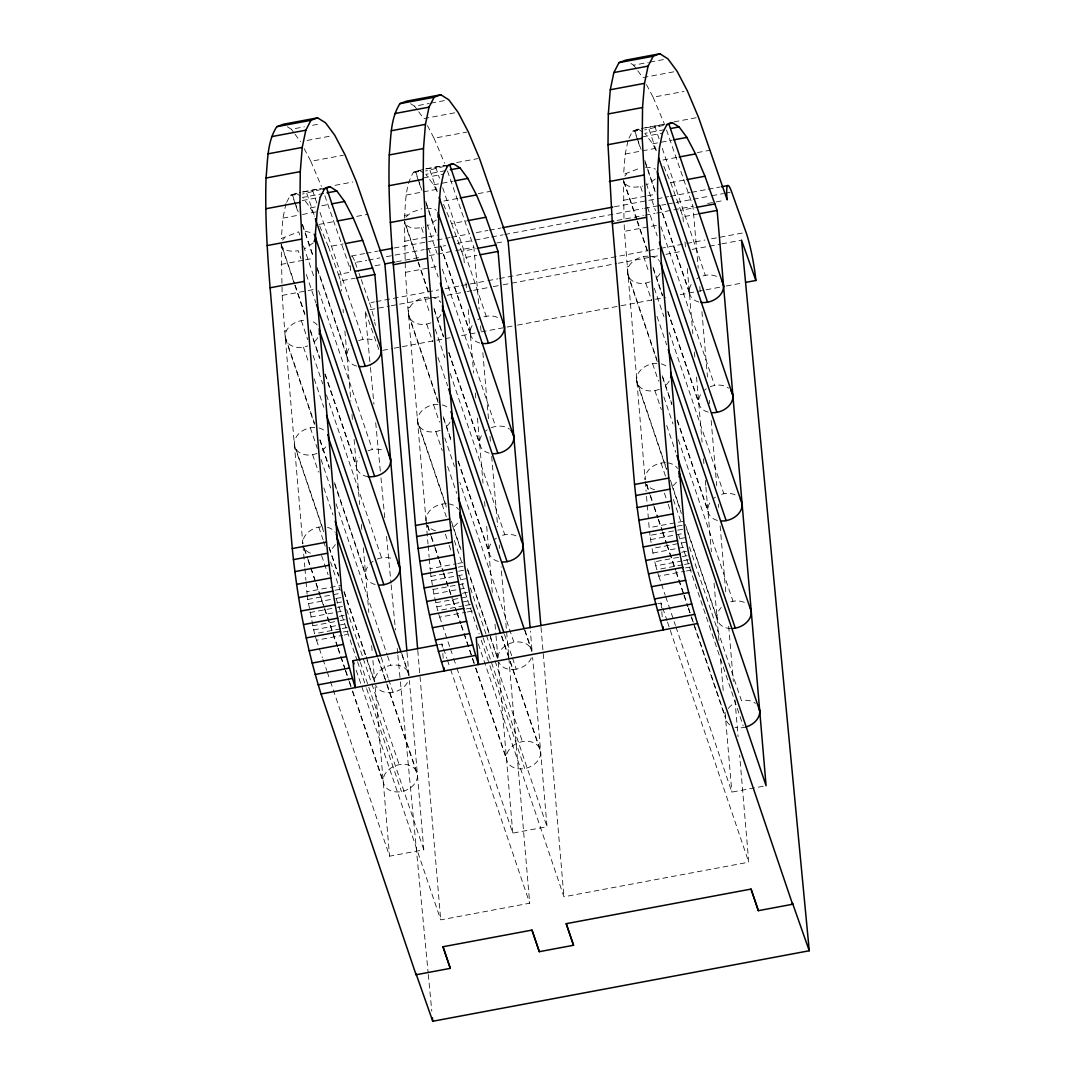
<?xml version="1.0" encoding="UTF-8"?>
<svg xmlns="http://www.w3.org/2000/svg" width="1075" height="1075" viewBox="0 0 1075 1075"><rect width="100%" height="100%" fill="white"/><g stroke="black" fill="none" stroke-linecap="round" stroke-linejoin="round"><path stroke-width="0.75" stroke-dasharray="5 3.75" d="M321.022 526.831A17.536 13.33 -18.7 0 0 302.814 543.789L284.714 330.979L282.188 295.41L281.233 244.092L294.658 283.746M426.036 520.717L407.922 307.92L405.396 272.351L404.455 221.033L417.879 260.688M404.482 218.225C405.692 202.745 405.047 185.867 413.526 172.202L423.993 169.205M623.984 218.279L623.513 180.022M285.963 203.632L282.953 218.117L281.301 238.502L298.689 231.824L299.764 235.008M627.907 141.161L625.22 154.034L623.567 174.419L640.969 167.74M303.553 320.337A17.536 12.564 -17.7 0 0 301.322 320.646A17.536 12.564 -17.7 0 0 286.944 329.797L286.071 331.517A17.536 13.33 -18.7 0 0 290.21 344.968A17.536 13.33 -18.7 0 0 307.867 345.854M429.019 297.184A17.536 12.564 -17.7 0 0 410.166 306.724L409.293 308.444A17.536 13.33 -18.7 0 0 413.432 321.909A17.536 13.33 -18.7 0 0 431.075 322.782M648.077 256.172A17.536 12.564 -17.7 0 0 629.224 265.713L628.351 267.433A17.536 13.33 -18.7 0 0 632.49 280.897A17.536 13.33 -18.7 0 0 650.133 281.771M286.689 202.234L290.304 195.274L300.772 192.277M628.969 138.151L632.584 131.19L638.16 129.107L664.242 124.23M282.577 240.115L284.418 237.911M405.799 217.043L411.349 212.38L421.911 208.752M624.857 176.031L626.698 173.828M313.121 243.004L304.816 248.701M436.343 219.932L428.038 225.629M655.401 178.92L647.096 184.618M295.329 204.129L292.104 194.629L299.508 192.774M418.538 181.057L415.326 171.557L420.957 170.092M637.596 140.046L634.384 130.545L641.788 128.691M417.503 260.432L404.59 222.283C407.573 229.472 417.463 228.572 423.711 227.094M636.561 219.421L623.648 181.272C626.617 188.461 636.521 187.561 642.769 186.082M321.21 189.442L302.397 194.037M444.432 166.383L425.619 170.965M663.49 125.372L644.678 129.954M303.526 191.928L320.646 188.716M426.748 168.856L445.507 165.389M645.806 127.844L664.565 124.377M287.348 126.742L291.338 129.255L304.386 126.81M312.529 125.291L320.686 123.759M410.569 103.684L414.56 106.183L429.234 103.442M430.86 103.133L445.534 100.392M630.958 63.506L633.618 65.172L648.292 62.431M649.918 62.122L664.592 59.38M307.074 140.462L331.517 135.88M454.738 112.821L423.765 118.613L418.242 111.155M673.797 71.81L642.823 77.602L637.3 70.144M304.225 148.686L310.823 161.304L343.422 155.203M427.447 125.614L434.045 138.232L466.644 132.131M646.492 84.603L653.103 97.22L684.076 91.429M335.037 185.33L352.963 181.984M456.62 162.567L477.811 158.603M674.052 121.865L696.869 117.592M302.411 191.968L321.962 188.3M425.619 168.896L445.184 165.241M290.304 195.274L298.474 194.414M413.526 172.202L421.696 171.342M632.584 131.19L640.754 130.33M323.803 193.446L302.613 197.41L310.366 207.878L314.706 216.156M445.386 170.683L425.834 174.352L433.588 184.819L437.915 193.083M664.444 129.672L644.893 133.34L652.646 143.808L656.973 152.072M302.263 200.582L320.202 197.222M423.859 177.818L443.411 174.15M642.917 136.807L662.469 133.139M310.366 207.878L315.257 206.964M321.774 205.755L329.931 204.223M433.588 184.819L453.153 181.151M652.646 143.808L672.211 140.14M282.953 218.117L300.879 214.758M302.505 214.463L317.179 211.708M406.162 195.045L440.401 188.649M625.22 154.034L659.459 147.638M356.685 216.384L368.093 214.248M478.268 193.621L491.302 191.175M697.326 152.61L710.36 150.164M319.033 224.42L335.333 221.356M443.881 201.038L458.541 198.297M662.939 160.027L677.599 157.286M404.509 215.43L407.64 214.839M319.651 225.898L328.439 246.726L343.1 243.971M443.505 204.317L451.661 223.654L466.322 220.899M663.812 166.289L670.719 182.642L685.38 179.888M281.045 264.41L303.862 260.137M305.488 259.828L313.631 258.309M404.254 241.338L427.071 237.064M428.71 236.769L438.479 234.928M623.312 200.326L646.129 196.053M647.768 195.758L655.911 194.226M351.364 256.025L364.519 253.552M366.158 253.243L377.674 251.093M394.108 248.016L450.008 237.548M451.648 237.239L469.735 233.853M476.319 232.63L487.822 230.467M489.474 230.171L500.977 228.008M614.416 206.776L655.522 199.077M657.174 198.767L668.677 196.617M670.316 196.308L690.056 192.613M691.695 192.304L706.49 189.536M708.143 189.227L719.645 187.077M351.955 256.186A35.072 4.192 79.4 0 1 355.18 262.515L366.696 260.352M368.335 260.043L379.838 257.892M386.422 256.67L424.235 249.588M425.875 249.279L445.614 245.584M457.117 243.434L473.564 240.343M475.204 240.047L489.998 237.266M491.638 236.957L503.154 234.807M504.793 234.498L642.904 208.644M644.543 208.335L665.922 204.331M667.562 204.035L710.306 196.026M711.959 195.717L723.462 193.567M725.114 193.258L730.046 192.331M375.121 265.753L383.264 264.222M396.433 261.762L421.158 257.127M429.395 255.595L435.98 254.358M437.632 254.049L454.107 250.959M455.76 250.65L473.887 247.263L479.154 309.17M496.704 242.99L504.86 241.458M617.037 220.456L643.441 215.511M645.094 215.202L654.984 213.361M656.637 213.052L692.945 206.252L698.212 268.159M707.619 203.498L723.918 200.447M328.439 246.726L338.437 274.421L351.471 271.975M451.661 223.654L461.659 251.348L476.319 248.607M670.719 182.642L680.717 210.337L695.377 207.596M338.437 274.421L340.627 280.897L355.301 278.156M461.659 251.348L463.849 257.825L476.883 255.393M680.717 210.337L682.907 216.828L697.567 214.073M282.188 295.41L306.63 290.841M308.256 290.532L316.413 289.014M405.396 272.351L439.635 265.942M665.532 462.693A17.536 13.33 -18.7 0 0 645.094 479.705L624.454 231.34L658.693 224.93M361.254 279.567L369.545 302.828L374.476 301.914M376.116 301.605L438.587 289.901M445.171 288.678L459.966 285.896M461.605 285.601L486.276 280.978M487.916 280.669L497.779 278.828M499.418 278.519L647.392 250.811M649.045 250.502L658.908 248.661M660.547 248.352L685.205 243.729M686.858 243.42L704.945 240.034M711.516 238.811L742.758 232.966M369.961 309.721L389.688 306.026M391.327 305.717L397.911 304.494M399.551 304.185L439.017 296.794M447.227 295.262L465.314 291.876M466.967 291.567L471.898 290.64M473.537 290.331L491.624 286.944M493.264 286.635L501.488 285.103M503.127 284.794L616.58 263.55M618.219 263.241L657.685 255.863M665.895 254.318L680.703 251.55M692.206 249.4L720.156 244.159M721.795 243.85L741.535 240.155M284.714 330.979L286.501 330.643M407.922 307.92L409.723 307.584M626.98 266.909L628.768 266.573M382.673 350.356L392.536 348.502M394.176 348.192L400.76 346.97M402.399 346.661L435.281 340.506M436.934 340.197L450.076 337.738M461.592 335.575L479.678 332.188M481.318 331.879L515.852 325.416M517.492 325.107L619.428 306.026M621.068 305.717L665.465 297.412M680.26 294.644L724.644 286.326M726.297 286.017L742.731 282.94M307.141 594.206L306.899 591.747L341.124 585.337M430.349 571.148L430.121 568.675L456.19 563.797M457.829 563.488L464.346 562.279M683.404 521.268L649.166 527.677L646.223 492.941M334.97 590.256L341.487 589.033M458.178 567.183L464.709 565.961M677.237 526.172L683.754 524.963M340.6 628.848L314.518 633.726L307.732 599.447L341.957 593.037M463.822 605.776L437.74 610.654L433.87 594.018L430.954 576.375L457.036 571.497M458.662 571.188L465.179 569.965M651.06 542.539L650.012 535.363L676.094 530.486M677.72 530.177L684.237 528.954M308.323 603.68L334.406 598.802M336.032 598.493L342.549 597.27M431.545 580.607L465.771 574.211M650.603 539.596L684.829 533.2M336.73 602.9L343.248 601.678M461.578 579.519L466.469 578.605M680.636 538.508L685.528 537.594M309.802 612.575L335.87 607.697M337.51 607.388L344.027 606.166M433.023 589.503L467.249 583.107M686.307 542.096L652.068 548.505L653.546 555.963M310.648 617.09L344.887 610.681M433.87 594.018L468.095 587.608M652.928 553.007L685.528 546.906M339.283 616.338L345.801 615.115M462.492 593.266L469.023 592.056M681.55 552.254L688.067 551.045M312.529 625.825L338.612 620.947M340.238 620.638L346.755 619.415M435.751 602.766L469.977 596.356M656.435 561.446L689.035 555.345M313.524 629.923L347.749 623.513M436.746 606.851L470.971 600.441M654.809 561.755L655.79 565.84L681.872 560.962M683.498 560.653L688.39 559.739M342.226 628.539L348.743 627.316M465.448 605.467L471.965 604.244M682.88 564.765L656.798 569.643L655.79 565.84M684.506 564.456L691.023 563.233M343.221 631.992L349.751 630.77M466.442 608.92L472.96 607.697M685.501 567.909L692.018 566.7M315.512 637.179L316.493 640.23L342.576 635.352M344.202 635.043L347.453 634.438M438.734 614.107L439.715 617.157L465.784 612.28M467.423 611.971L473.941 610.748M657.793 573.096L658.773 576.146L684.842 571.268M686.482 570.959L691.359 570.046M438.708 644.664L442 644.046L443.075 647.231M657.752 603.653L661.058 603.035L666.97 620.517M330.468 681.523L389.58 856.197L423.805 849.788L409.4 680.569M456.902 667.978L512.788 833.125L547.027 826.715L532.622 657.497M675.96 626.967L731.847 792.114L766.085 785.704M356.228 670.249L440.71 919.864L529.693 903.202L501.084 566.861M478.375 643.992L563.932 896.792L748.751 862.19L739.64 755.107M637.153 130.33L634.384 130.545M418.108 171.342L415.326 171.557M294.886 194.414L292.158 194.683M645.376 167.189L651.248 167.472L655.495 169.151M426.318 208.201L432.19 208.483L436.437 210.162M305.192 231.219L313.228 233.235M638.16 129.107L642.205 131.647M419.102 170.119L423.147 172.658M295.88 193.191L301.269 196.564M439.809 301.175L440.925 302.532M317.152 324.905L316.587 324.247A17.536 12.564 -17.7 0 0 309.99 320.753M659.418 260.835L659.969 261.521M633.618 65.172L636.387 68.907M414.56 106.183L417.328 109.919M291.338 129.255L294.107 132.991M295.02 134.227L300.557 141.685M653.103 97.22L664.269 123.692M434.045 138.232L444.593 163.239M310.823 161.304L321.371 186.311M281.233 244.092C282.255 251.711 292.413 251.765 298.259 250.663L300.946 258.618M666.527 129.954L692.945 206.252M447.469 170.965L473.887 247.263M324.825 195.61L350.665 270.322A35.072 4.192 79.4 0 1 350.222 263.778M355.18 262.515L358.499 271.814M359.05 273.373L360.703 278.022M378.83 349.415L365.03 310.648L370.284 365.822M654.769 126.098L659.069 138.796M662.294 148.323L705.267 275.308M649.031 129.269L657.08 153.067M634.64 130.424L636.776 136.753M637.314 138.339L641.063 149.425M644.812 160.511L655.535 192.183M659.822 204.855L689.29 291.957M638.133 141.631L640.821 149.546M645.107 162.218L655.831 193.903M659.58 204.989L689.586 293.69M646.344 183.637L655.481 210.646M660.87 226.543L714.633 385.441M640.539 186.593L642.151 191.363M647.526 207.26L657.215 235.868M624.051 181.608L636.938 219.676M637.475 221.262L647.674 251.402M653.036 267.258L662.697 295.813M668.072 311.669L698.669 402.09M637.099 221.007L647.862 252.8M653.237 268.696L662.388 295.719M667.763 311.616L698.965 403.824M643.589 256.576L648.937 272.392M654.299 288.194L663.92 316.655M669.282 332.471L723.851 493.748M645.753 283.061L651.638 300.489M657 316.319L666.648 344.833M627.491 272.822L656.959 359.937M662.321 375.766L671.969 404.281M677.331 420.11L707.887 510.383M627.787 274.555L657.255 361.657M662.617 377.5L671.727 404.415M677.089 420.258L708.183 512.117M652.606 363.713L658.505 381.141M663.866 396.971L672.977 423.899M678.338 439.729L733.002 601.274M654.89 390.601L661.327 409.602M666.688 425.445L675.799 452.36M657.08 363.35A17.536 13.33 -18.7 0 0 636.642 380.362L666.648 469.049M670.397 480.135L680.045 508.65M685.407 524.479L717.025 617.923M636.938 382.082L666.406 469.197M671.768 485.027L681.416 513.541M686.777 529.37L717.321 619.657M661.058 463.056L665.882 477.313M673.393 499.485L681.429 523.243M689.465 547L741.454 700.618A17.536 13.33 -18.7 0 1 755.483 703.346M664.417 493.116L667.642 502.616M668.166 504.202L670.316 510.531M678.352 534.288L743.201 725.921M646.693 484.462L649.918 493.963M650.456 495.548L653.667 505.048M654.205 506.634L657.954 517.72M658.491 519.306L662.24 530.392M662.778 531.964L666.527 543.05M667.064 544.635L675.638 569.978M676.175 571.564L683.673 593.736M684.211 595.322L687.973 606.407M688.497 607.993L691.185 615.908M691.722 617.493L725.477 717.267M646.465 484.597L649.676 494.097M650.214 495.683L653.425 505.183M653.963 506.768L657.712 517.854M658.249 519.44L661.998 530.526M662.536 532.112L666.285 543.197M666.822 544.783L675.396 570.126M675.933 571.712L683.445 593.884M683.969 595.469L687.731 606.555M688.269 608.128L725.773 719M658.773 576.146L660.923 582.502M661.461 584.088L665.21 595.201M665.747 596.8L675.423 625.381M667.508 622.116L748.751 862.19M435.711 167.109L439.473 178.222M442.698 187.735L486.209 316.319M429.973 170.28L438.036 194.078M415.582 171.436L417.718 177.765M418.256 179.35L422.005 190.436M425.754 201.522L436.477 233.194M440.763 245.866L470.245 332.968M419.075 182.642L421.763 190.557M426.049 203.229L436.773 234.914M440.522 246L470.541 334.701M427.286 224.648L436.961 253.257M442.349 269.14L495.575 426.453M421.481 227.604L423.093 232.375M428.468 248.271L438.157 276.88M418.417 262.273L428.616 292.413M433.977 308.27L443.639 336.824M449.014 352.681L479.611 443.102M418.041 262.018L428.804 293.811M434.179 309.707L443.33 336.73M448.705 352.627L479.907 444.835M424.531 297.587L429.893 313.403M435.241 329.205L444.862 357.666M450.223 373.482L504.793 534.759M426.694 324.072L432.58 341.487M437.942 357.33L447.59 385.844M524.936 630.205L531.91 650.805A17.536 13.33 -18.7 0 0 513.944 642.286L459.818 482.326M524.694 630.353L532.206 652.525L530.378 631.025M408.433 313.833L437.915 400.935M443.263 416.778L451.312 440.535M458.273 461.121L488.829 551.394M408.728 315.566L438.21 402.668M443.558 418.511L451.607 442.268M458.031 461.269L489.125 553.128M433.547 404.724L439.447 422.153M444.808 437.982L454.456 466.496M435.832 431.613L442.268 450.613M447.63 466.456L456.741 493.371M504.444 634.331L511.942 656.503M512.479 658.088L516.228 669.174A17.536 13.33 -18.7 0 0 531.91 656.113M501.77 636.118L509.805 659.875M510.343 661.461L540.362 750.148A17.536 13.33 -18.7 0 1 518.043 768.719A17.536 13.33 -18.7 0 1 512.211 746.359A17.536 13.33 -18.7 0 1 540.362 750.148M501.528 636.252L509.563 660.01M510.101 661.595L540.658 751.868M438.022 404.348A17.536 13.33 -18.7 0 0 417.584 421.373L445.991 505.304M451.352 521.147L460.987 549.661M467.423 568.662L497.98 658.935L496.005 635.768M417.879 423.093L446.286 507.037M452.709 526.038L460.758 549.795M467.719 570.382L489.689 635.325M490.227 636.911L497.738 659.082M442 504.067L446.286 516.739M454.335 540.497L462.371 564.254M470.407 588.012L485.954 633.941M486.491 635.527L494.527 659.284M495.064 660.87L522.396 741.629M483.078 637.744L547.027 826.715M445.359 534.127L448.584 543.628M449.122 545.213L451.258 551.542M459.294 575.3L479.127 633.901M481.278 640.23L489.313 663.987M489.851 665.573L524.681 768.517M427.635 525.473L430.86 534.974M431.398 536.559L434.609 546.06M435.147 547.645L438.896 558.731M439.433 560.317L443.182 571.403M443.72 572.975L452.293 598.318M452.83 599.904L456.579 610.99M457.117 612.575L460.866 623.661M461.403 625.247L472.127 656.919M472.664 658.505L475.338 666.419M475.876 668.005L506.433 758.278M427.407 525.608L430.618 535.108M431.156 536.694L434.367 546.194M434.905 547.78L438.654 558.866M439.191 560.451L442.94 571.537M443.478 573.123L452.051 598.466M452.588 600.052L456.338 611.138M456.875 612.723L460.624 623.809M461.162 625.395L471.885 657.067M472.422 658.653L475.096 666.567M475.634 668.153L506.728 760.012M312.489 190.168L317.327 204.465M320.014 212.393L362.987 339.391M306.751 193.339L314.276 215.551M439.715 617.157L441.865 623.513M442.403 625.099L449.914 647.338M450.452 648.924L453.139 656.865M453.677 658.451L456.364 666.393M292.36 194.508L294.496 200.837M295.034 202.422L298.245 211.923M302.545 224.594L313.255 256.267M317.004 267.353L347.023 356.04M295.867 205.715L298.541 213.629M302.29 224.715L313.013 256.401M317.3 269.072L347.319 357.76M443.612 648.816L446.837 658.357M447.375 659.942L450.062 667.898M450.613 669.483L529.693 903.202M303.526 246.121L314.29 277.914M318.59 290.626L372.367 449.525M306.321 274.515L316.01 303.123M295.195 285.345L304.857 313.887M310.232 329.756L319.893 358.311M325.255 374.167L356.389 466.174M281.368 245.342L294.281 283.491M294.819 285.09L305.045 315.284M310.42 331.181L319.571 358.217M324.946 374.113L356.685 467.894M301.322 320.659L307.732 339.633M313.094 355.435L322.715 383.896M326.464 394.968L381.571 557.817M303.473 347.144L308.834 362.974M314.182 378.817L323.83 407.317M401.714 653.278L408.688 673.864M402.01 655.011L408.984 675.597A17.536 13.33 -18.7 0 0 391.851 665.183A17.536 13.33 -18.7 0 0 374.745 680.22M285.211 336.905L314.693 424.007M320.054 439.85L329.165 466.765M334.513 482.608L365.607 574.467M285.507 338.625L314.451 424.155M319.812 439.984L329.461 468.498M334.809 484.341L365.903 576.2M310.326 427.796L317.3 448.382M321.049 459.468L330.697 487.983M336.058 503.812L386.973 654.272M387.511 655.857L390.722 665.358M312.623 454.671L318.509 472.1M323.871 487.942L332.981 514.858M381.222 657.403L388.183 677.989M388.72 679.575L393.007 692.246A17.536 13.33 -18.7 0 0 408.702 679.185M378.548 659.19L386.583 682.934M387.121 684.52L417.14 773.221A17.536 13.33 -18.7 0 1 394.834 791.791A17.536 13.33 -18.7 0 1 388.989 769.431A17.536 13.33 -18.7 0 1 417.14 773.221M377.768 657.739L386.355 683.082M386.879 684.668L417.436 774.941M314.8 427.42A17.536 13.33 -18.7 0 0 294.362 444.445L323.844 531.547M329.192 547.39L338.84 575.891M344.202 591.734L365.648 655.078M366.185 656.664L374.758 682.007L372.931 660.493M294.658 446.165L323.602 531.695M328.963 547.524L338.612 576.039M343.96 591.868L366.481 658.384M367.005 659.969L373.979 680.569M318.778 527.14L323.078 539.811M323.602 541.397L325.214 546.14M330.576 561.983L340.224 590.484M346.661 609.498L362.732 657.013M363.269 658.585L371.305 682.343M371.843 683.928L399.174 764.701M360.394 662.402L423.805 849.788M321.613 555.6L328.036 574.614M336.072 598.372L356.981 660.131M357.518 661.716L366.091 687.059M366.629 688.645L401.459 791.59M304.427 548.532L307.638 558.032M308.176 559.618L315.674 581.79M316.211 583.376L319.96 594.462M320.498 596.047L324.247 607.133M324.784 608.719L337.658 646.733M338.182 648.319L345.156 668.905M345.693 670.491L348.905 679.991M349.442 681.577L352.116 689.492M352.654 691.077L383.211 781.35M304.185 548.68L307.396 558.18M307.934 559.766L315.432 581.938M315.969 583.523L324.018 607.281M324.543 608.867L332.592 632.624M333.129 634.196L337.416 646.868M337.953 648.453L344.914 669.04M345.451 670.625L348.663 680.126M349.2 681.711L351.888 689.639M352.412 691.212L383.506 783.07M316.493 640.23L322.406 657.698M322.943 659.284L326.706 670.397M327.243 671.996L329.931 679.924M649.528 531.359L650.012 535.363M430.47 572.37L430.954 576.375M307.262 595.442L307.732 599.447M370.445 367.502L373.952 404.281M375.699 422.677L380.322 471.159M380.967 477.851L384.783 517.975M386.543 536.371L391.004 583.188M391.166 584.854L395.466 630.004M397.226 648.386L397.696 653.412M397.857 655.078L400.249 680.166M400.411 681.832L428.132 972.767M428.293 974.434L431.801 1011.212M699.785 286.568L700.349 293.26M701.921 311.669L707.471 376.922M709.46 400.357L709.742 403.703M711.166 420.433L716.716 485.698M718.288 504.108L718.57 507.454M720.142 525.85L725.974 594.462M728.675 626.255L733.378 681.469M734.951 699.879L738.082 736.697M682.907 216.828L683.472 223.506M685.03 241.862L685.742 250.22M687.301 268.575L692.851 333.68M694.41 352.036L694.974 358.701M696.533 377.056L702.069 442.08M703.48 458.743L703.91 463.742M705.334 480.404L705.751 485.403M705.899 487.056L711.395 551.744M714.069 583.188L719 641.103M720.559 659.324L723.515 694.087M725.061 712.308L731.847 792.114M661.058 603.035L662.267 617.265M645.228 481.358L646.075 491.288M541.007 627.397L563.932 896.792M480.579 325.9L481.291 334.271M482.863 352.681L488.547 419.613M489.972 436.343L490.549 443.034M491.692 456.432L497.671 526.71M499.23 545.106L499.512 548.465M463.849 257.825L464.413 264.504M465.972 282.873L466.684 291.231M468.257 309.587L473.645 373.012M475.352 393.047L475.916 399.712M477.475 418.067L483.011 483.092M484.57 501.42L485 506.419M486.693 526.401L492.35 592.755M495.024 624.199L495.857 634.116M498.249 662.24L512.788 833.125M442 644.046L442.268 647.204M442.806 653.533L443.209 658.276M426.17 522.369L427.998 543.869M428.146 545.522L429.127 557.105M429.274 558.758L430.121 568.675M417.785 650.456L440.71 919.864M407.008 652.431L408.984 675.597M340.627 280.897L341.474 290.922M343.046 309.291L343.328 312.623M344.887 330.993L350.853 401.096M351.995 414.439L352.56 421.118M354.118 439.473L359.655 504.484M361.348 524.479L361.926 531.144M363.337 547.807L368.846 612.522M371.654 645.605L372.367 653.882M375.175 686.965L389.58 856.197M302.948 545.442L304.789 566.942M304.924 568.594L305.905 580.178M306.053 581.83L306.899 591.747M624.212 224.809L624.454 231.34M369.545 302.828A35.072 4.192 79.4 0 1 374.463 320.887M374.772 322.339A35.072 4.192 79.4 0 1 375.39 325.282M698.844 301.994A17.536 13.33 -18.7 0 1 692.139 283.115M696.869 278.721A17.536 13.33 -18.7 0 1 698.804 277.565M703.037 275.845A17.536 13.33 -18.7 0 1 717.697 276.987M676.484 482.137A17.536 13.33 -18.7 0 1 671.754 486.545M654.635 489.743A17.536 13.33 -18.7 0 1 646.827 484.61M667.696 462.855A17.536 13.33 -18.7 0 1 677.572 468.404M708.21 412.128A17.536 13.33 -18.7 0 1 701.505 393.248M704.461 390.171A17.536 13.33 -18.7 0 1 706.235 388.854M710.252 386.731A17.536 13.33 -18.7 0 1 728.662 388.169M717.428 520.421A17.536 13.33 -18.7 0 1 710.723 501.541M713.666 498.464A17.536 13.33 -18.7 0 1 715.453 497.147M721.634 494.272A17.536 13.33 -18.7 0 1 737.88 496.462M659.996 273.561A17.536 13.33 -18.7 0 1 654.151 279.661M730.825 628.539A17.536 13.33 -18.7 0 1 721.231 607.482M730.772 601.812A17.536 13.33 -18.7 0 1 745.432 602.954M650.241 256.307A17.536 12.564 -17.7 0 1 658.894 260.163M669.147 381.101A17.536 13.33 -18.7 0 1 663.302 387.202M659.284 389.311A17.536 13.33 -18.7 0 1 636.642 380.362M661.313 363.914A17.536 13.33 -18.7 0 1 668.005 367.663M745.969 726.969A17.536 13.33 -18.7 0 1 735.031 727.305M729.71 724.792A17.536 13.33 -18.7 0 1 725.477 715.493M728.326 708.425A17.536 13.33 -18.7 0 1 734.991 702.875M479.786 343.006A17.536 13.33 -18.7 0 1 473.081 324.126M477.811 319.732A17.536 13.33 -18.7 0 1 479.746 318.576M483.992 316.856A17.536 13.33 -18.7 0 1 498.652 317.998M457.426 523.149A17.536 13.33 -18.7 0 1 452.696 527.556M435.577 530.754A17.536 13.33 -18.7 0 1 427.769 525.621M426.332 522.45A17.536 13.33 -18.7 0 1 446.474 503.705M448.638 503.866A17.536 13.33 -18.7 0 1 458.528 509.402M489.152 453.139A17.536 13.33 -18.7 0 1 482.447 434.26M485.403 431.183A17.536 13.33 -18.7 0 1 487.177 429.866M491.194 427.743A17.536 13.33 -18.7 0 1 509.604 429.167M498.37 561.432A17.536 13.33 -18.7 0 1 491.665 542.553M494.607 539.475A17.536 13.33 -18.7 0 1 496.395 538.158M502.576 535.283A17.536 13.33 -18.7 0 1 518.822 537.473M440.938 314.572A17.536 13.33 -18.7 0 1 435.093 320.672M431.183 297.318A17.536 12.564 -17.7 0 1 439.836 301.175M450.089 422.112A17.536 13.33 -18.7 0 1 444.244 428.199M440.226 430.322A17.536 13.33 -18.7 0 1 417.584 421.373M442.255 404.926A17.536 13.33 -18.7 0 1 448.947 408.675M516.228 669.174A17.536 13.33 -18.7 0 1 498.854 662.308M497.967 657.148A17.536 13.33 -18.7 0 1 513.944 642.286M356.564 366.078A17.536 13.33 -18.7 0 1 351.229 345.599M358.593 340.681A17.536 13.33 -18.7 0 1 375.43 341.057M335.319 544.528A17.536 13.33 -18.7 0 1 329.474 550.615M310.42 553.195A17.536 13.33 -18.7 0 1 303.688 547.162M327.499 527.341A17.536 13.33 -18.7 0 1 335.306 532.474M368.013 476.615A17.536 13.33 -18.7 0 1 359.225 457.332M367.972 450.815A17.536 13.33 -18.7 0 1 384.796 451.191M375.148 584.504A17.536 13.33 -18.7 0 1 369.813 564.026M371.399 562.548A17.536 13.33 -18.7 0 1 373.173 561.231M377.191 559.107A17.536 13.33 -18.7 0 1 394.014 559.497M317.716 337.644A17.536 13.33 -18.7 0 1 311.871 343.731M393.007 692.246A17.536 13.33 -18.7 0 1 375.632 685.38M325.752 446.877A17.536 13.33 -18.7 0 1 321.022 451.272M317.004 453.395A17.536 13.33 -18.7 0 1 294.362 444.445M319.047 427.998A17.536 13.33 -18.7 0 1 325.725 431.733"/><path stroke-width="1.5" d="M416.079 974.756L415.985 973.627L432.755 1021.25L809.26 950.757L792.49 903.134L792.584 904.263L758.345 910.673L751.049 889.079L566.216 923.68L573.526 945.274L539.301 951.684L531.991 930.09L442.994 946.752L450.304 968.347L416.079 974.756L321.062 693.993C306.241 646.774 297.264 597.767 292.279 548.559L270.094 287.791C267.205 251.281 264.947 214.664 266.036 178.02C267.796 160.739 267.043 141.9 276.732 126.716L283.357 124.243L317.582 117.833L325.577 122.846L334.782 135.275L345.048 154.894L356.215 181.366L384.89 263.926L417.637 648.789M437.055 644.973L353.003 660.708L355.287 687.583C340.466 640.364 331.49 591.357 326.504 542.149L304.319 281.381L299.965 202.369L300.274 171.61L302.236 147.423L305.811 130.223L310.971 120.306L317.582 117.833M444.015 667.763L444.284 670.921C429.463 623.702 420.473 574.695 415.501 525.487L393.316 264.719C390.427 228.209 388.156 191.592 389.257 154.948C391.018 137.667 390.265 118.828 399.954 103.643L406.578 101.171L440.804 94.761L448.786 99.787L458.004 112.203L468.27 131.822L479.437 158.294L508.112 240.854L540.859 625.717M656.099 603.962L476.225 637.636L478.509 664.525C463.688 617.292 454.712 568.285 449.726 519.077L427.541 258.309L423.187 179.297L423.483 148.538L425.445 124.351L429.032 107.151L434.179 97.234L440.804 94.761M663.073 626.752L663.342 629.91C648.507 582.69 639.531 533.684 634.559 484.476L612.374 223.707L608.007 144.695L608.316 113.937L610.278 89.749L613.865 72.549L619.012 62.632L625.637 60.16L659.862 53.75L667.844 58.776L677.062 71.192L687.328 90.811L698.495 117.282L727.17 199.843A35.072 4.192 79.4 0 1 731.685 192.022L746.037 232.348A35.072 4.192 79.4 0 1 755.886 280.481L746.023 282.322M792.584 904.263L697.567 623.513C682.746 576.281 673.756 527.274 668.784 478.066L646.599 217.298L642.245 138.285L642.541 107.527L644.503 83.339L648.091 66.139L653.237 56.223L659.862 53.75M314.196 234.189L315.472 237.683L314.128 241.673M438.13 212.205L438.076 217.258M657.591 174.916L657.188 171.194M322.782 189.093L326.437 187.91M446.004 166.02L450.008 164.851M666.406 124.687L669.067 123.84M406.874 650.778L374.852 274.488L362.665 240.316L353.258 218.01L344.605 201.482L336.838 191.014L330.119 186.781L324.529 188.864L320.202 197.222L317.179 211.708L315.526 232.093L316.413 289.014L341.487 589.033L347.749 623.513L359.856 660.816M530.096 627.706L498.074 251.429L485.887 217.244L476.48 194.938L467.813 178.41L460.06 167.942L453.328 163.709L447.751 165.792L443.411 174.15L440.401 188.649L438.748 209.02L438.479 234.928L439.635 265.942L464.709 565.961L470.971 600.441L482.541 636.158M672.386 122.698L666.809 124.781L662.469 133.139L659.459 147.638L657.793 168.009L657.537 193.917L661.219 260.499L684.829 533.2L689.035 555.345L692.999 569.737L766.085 785.704L717.132 210.418L704.945 176.233L695.538 153.927L686.871 137.398L679.118 126.931L672.386 122.698L669.134 123.316M276.732 126.716L310.971 120.306M399.954 103.643L434.179 97.234M619.012 62.632L653.237 56.223M271.585 136.633L305.811 130.223M394.807 113.56L429.032 107.151M613.865 72.549L648.091 66.139M267.998 153.833L302.236 147.423M391.219 130.76L425.445 124.351M610.278 89.749L644.503 83.339M266.036 178.02L300.274 171.61M389.257 154.948L423.483 148.538M608.316 113.937L642.541 107.527M326.854 187.386L330.119 186.781M450.076 164.327L453.328 163.709M327.055 192.842L336.838 191.014M450.277 169.769L460.06 167.942M670.961 128.449L679.118 126.931M265.74 208.778L299.965 202.369M388.962 185.706L423.187 179.297M608.007 144.695L642.245 138.285M331.557 203.914L344.605 201.482M454.779 180.855L467.813 178.41M673.837 139.844L686.871 137.398M336.959 221.06L353.258 218.01M460.181 197.988L476.48 194.938M679.239 156.977L695.538 153.927M267.097 245.57L301.322 239.161M390.319 222.512L424.544 216.102M609.364 181.5L643.602 175.091M346.365 243.367L362.665 240.316M467.961 220.603L485.887 217.244M687.006 179.592L704.945 176.233M379.314 250.784L392.469 248.325M502.616 227.698L612.777 207.085M721.285 186.768L727.869 185.532M384.89 263.926L394.78 262.072M508.112 240.854L613.731 221.074M354.737 271.37L372.662 268.011M477.958 248.298L495.884 244.939M697.003 207.287L714.942 203.927M270.094 287.791L304.319 281.381M393.316 264.719L427.541 258.309M612.374 223.707L646.599 217.298M356.927 277.847L374.852 274.488M480.149 254.775L498.074 251.429M699.207 213.764L717.132 210.418M292.279 548.559L326.504 542.149M415.501 525.487L449.726 519.077M634.559 484.476L668.784 478.066M293.368 559.632L327.593 553.235M416.576 536.573L450.815 530.163M635.634 495.562L669.859 489.152M294.805 571.631L329.031 565.235M418.027 548.572L452.252 542.163M637.072 507.561L671.311 501.152M296.579 584.357L330.804 577.947M419.787 561.284L454.026 554.875M638.846 520.273L673.071 513.863M298.648 597.566L332.874 591.156M421.87 574.493L456.096 568.084M640.928 533.482L675.154 527.072M300.987 611.043L335.212 604.634M424.208 587.971L458.434 581.562M643.267 546.96L677.492 540.55M303.553 624.562L337.778 618.152M426.775 601.489L461 595.08M645.833 560.478L680.058 554.068M306.294 637.892L340.533 631.482M429.516 614.819L463.742 608.41M648.574 573.808L682.8 567.398M309.183 650.792L343.409 644.382M432.405 627.733L466.631 621.323M651.463 586.722L685.689 580.312M312.153 663.06L346.378 656.65M435.375 639.988L469.6 633.592M654.433 598.977L688.658 592.58M315.163 674.482L349.388 668.072M438.372 651.41L472.61 645M657.43 610.398L691.655 603.989M318.146 684.842L352.372 678.446M441.368 661.783L475.593 655.374M660.426 620.772L694.652 614.362M321.062 693.993L697.567 623.513M755.886 280.481L741.535 240.155L809.26 950.757M668.865 124.015L723.529 285.547M658.693 157.823L707.552 302.196M657.739 173.612L732.895 395.681M659.365 242.224L716.931 412.33M661.716 266.412L742.113 503.973M668.26 349.577L726.136 520.622M670.867 373.952L751.264 611.514M676.874 455.531L735.287 628.163M679.319 473.296L759.716 710.857M751.049 889.079L758.345 910.673M449.807 165.026L504.471 326.558M439.097 197.249L488.493 343.207M438.681 214.624L513.837 436.692M440.307 283.236L497.873 453.341M442.658 307.423L523.055 544.985M448.665 389.002L507.078 561.634M451.809 414.963L524.157 628.768M458.353 498.128L503.906 632.745M460.261 514.307L500.453 633.094M326.585 188.098L381.249 349.63M566.216 923.68L573.526 945.274M315.351 218.722L365.272 366.279M315.472 237.683L390.615 459.764M531.991 930.09L539.301 951.684M316.547 304.722L374.651 476.413M319.436 330.495L399.833 568.057M326.518 415.246L383.856 584.706M328.587 438.036L400.948 651.84M335.131 521.2L380.684 655.817M337.039 537.379L377.244 656.153M353.003 660.708L354.078 663.88M442.994 946.752L450.304 968.347M432.446 1017.904L432.755 1021.25M679.024 471.576A17.536 13.33 -18.7 0 1 679.037 476.883M721.782 280.656A17.536 13.33 -18.7 0 1 719.323 295.988A17.536 13.33 -18.7 0 1 700.913 302.397M731.148 390.789A17.536 13.33 -18.7 0 1 729.401 405.342A17.536 13.33 -18.7 0 1 712.456 412.706M741.817 502.253A17.536 13.33 -18.7 0 1 721.674 520.999M740.366 499.082A17.536 13.33 -18.7 0 1 741.226 500.614M660.843 263.053A17.536 13.33 -18.7 0 1 661.716 268.199M750.377 608.141A17.536 13.33 -18.7 0 1 733.043 628.458M670.572 372.219A17.536 13.33 -18.7 0 1 670.585 377.54M758.829 707.498A17.536 13.33 -18.7 0 1 745.969 726.969M459.966 512.587A17.536 13.33 -18.7 0 1 459.979 517.895M504.175 324.838A17.536 13.33 -18.7 0 1 481.855 343.409M502.724 321.667A17.536 13.33 -18.7 0 1 503.584 323.185M510.974 430.403A17.536 13.33 -18.7 0 1 511.001 445.534A17.536 13.33 -18.7 0 1 493.398 453.717M522.759 543.265A17.536 13.33 -18.7 0 1 502.616 562.01M521.308 540.093A17.536 13.33 -18.7 0 1 522.168 541.625M442.363 305.703A17.536 13.33 -18.7 0 1 442.376 311.011M450.936 411.591A17.536 13.33 -18.7 0 1 451.527 418.551M336.166 534.006A17.536 13.33 -18.7 0 1 337.039 539.153M380.953 347.897A17.536 13.33 -18.7 0 1 358.647 366.481M390.319 458.031A17.536 13.33 -18.7 0 1 368.013 476.615M388.881 454.859A17.536 13.33 -18.7 0 1 389.741 456.391M398.086 563.166A17.536 13.33 -18.7 0 1 396.339 577.718A17.536 13.33 -18.7 0 1 379.394 585.082M319.141 328.762A17.536 13.33 -18.7 0 1 319.154 334.083M327.714 434.663A17.536 13.33 -18.7 0 1 328.587 439.809"/></g></svg>
